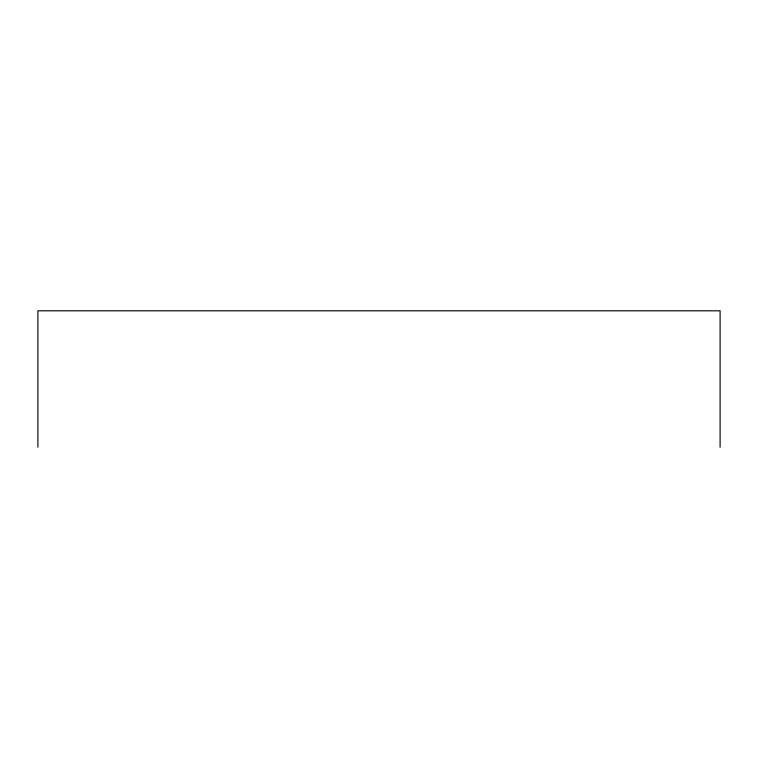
<?xml version="1.0" encoding="UTF-8"?>
<svg xmlns="http://www.w3.org/2000/svg" width="758" height="758" viewBox="0 0 758 758"><rect width="100%" height="100%" fill="white"/><g stroke="black" fill="none" stroke-linecap="round" stroke-linejoin="round"><path stroke-width="1.14" d="M720.1 447.182L720.1 310.818L37.9 310.818L37.9 447.182"/></g></svg>
